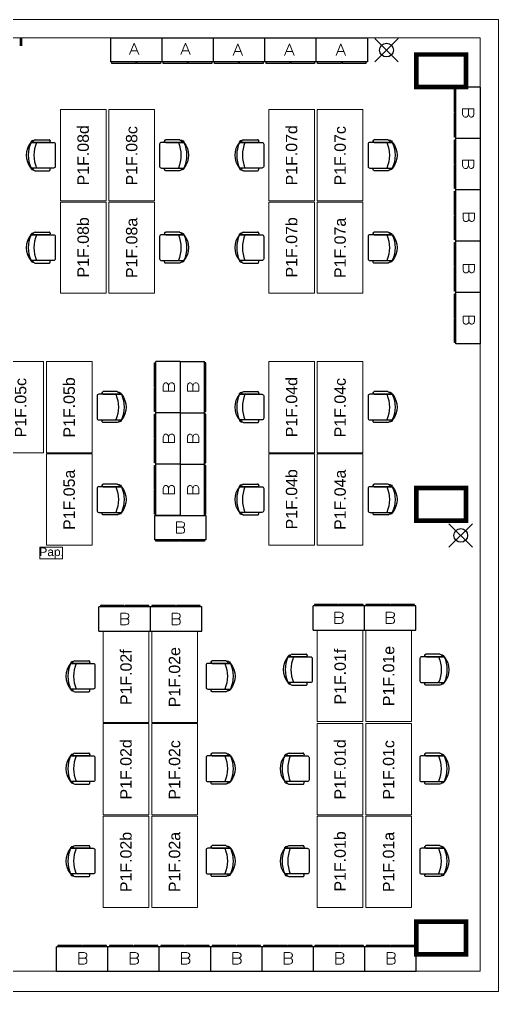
# Model space of a CAD drawing. Header units: millimetres. Extents: x 8.4 to 55.1, y 18 to 43.5.
# Drawn here: x 46.71 to 55.1, y 17.96 to 35 of the extents above; entities that cross this region are included whole.
import ezdxf

# ---------------------------------------------------------------- set-up
doc = ezdxf.new("R2010")
doc.units = ezdxf.units.MM
doc.layers.add('_ACT_Equipamiento General', color=251, linetype='Continuous', lineweight=9)
doc.layers.add('_ACT_Texto Eq', color=5, linetype='Continuous', lineweight=9)
for name, color, linetype in [('_MOBILIARIO', 253, 'Continuous'), ('_MOBILIARIO SEE MESAS', 252, 'Continuous'), ('_PINTURA', 7, 'Continuous'), ('AUX-PAREDES', 1, 'Continuous')]:
    doc.layers.add(name, color=color, linetype=linetype)
for name, color, linetype, lineweight, plot in [('Planon_Floor polylines', 5, 'Continuous', 9, False), ('Planon_Room numbers', 7, 'Continuous', 9, False), ('Planon_Space', 1, 'Continuous', 9, False)]:
    doc.layers.add(name, color=color, linetype=linetype, lineweight=lineweight, plot=plot)
doc.styles.add('ARIAL', font='arial.ttf')
doc.styles.add('BC-ARQ', font='ROMANS.SHX', dxfattribs={"width": 1.2})
doc.styles.get("Standard").update_dxf_attribs({"font": 'arial.ttf'})

# ---------------------------------------------------------------- blocks, each defined once
blk = doc.blocks.new('A-X')
for p, q in [((-0.05, 0.425), (0.85, 0.425)), ((-0.05, 0), (-0.05, 0.425)), ((-0.025, 0.45), (0.393, 0.45)), ((-0.025, 0.425), (-0.025, 0.45)), ((0.393, 0.425), (0.393, 0.45)), ((0.407, 0.425), (0.407, 0.45)), ((0.407, 0.45), (0.825, 0.45)), ((0.825, 0.45), (0.825, 0.425)), ((0.85, 0), (0.85, 0.425)), ((0.85, 0), (-0.05, 0))]:
    blk.add_line(p, q)
blk = doc.blocks.new('WILKHAHN')
for p, q in [((-0.219, 0.197, -0.022), (-0.231, 0.193, -0.022)), ((-0.219, -0.121, -0.022), (-0.219, 0.197, -0.022)), ((0.231, -0.121, -0.022), (0.231, 0.197, -0.022)), ((0.231, 0.197, -0.022), (0.242, 0.193, -0.022)), ((-0.264, 0.126, -0.022), (-0.265, 0.121, -0.022)), ((-0.265, 0.121, -0.022), (-0.265, -0.12, -0.022)), ((-0.25, 0.166, -0.022), (-0.251, 0.149, -0.022)), ((0.262, 0.166, -0.022), (0.263, 0.149, -0.022)), ((0.275, 0.126, -0.022), (0.277, 0.121, -0.022)), ((0.277, 0.121, -0.022), (0.277, -0.12, -0.022)), ((-0.245, -0.141, -0.022), (-0.239, -0.141, -0.022)), ((0.257, -0.141, -0.022), (0.251, -0.141, -0.022))]:
    blk.add_line(p, q)
at = {"elevation": -0.022}
blk.add_lwpolyline([(0.231, 0.197), (0.231, 0.158), (0.231, -0.198, -0.414214), (0.201, -0.228), (-0.189, -0.228, -0.414214), (-0.219, -0.198), (-0.219, 0.197)], format="xyb", dxfattribs=at)
for centre, radius, start, end in [((-0.22, 0.165, -0.022), 0.03, 109.8332, 176.7302), ((0.006, -0.073, -0.022), 0.352, 50.2054, 129.7946), ((0.006, -0.319, -0.022), 0.563, 66.4258, 113.5742), ((0.232, 0.165, -0.022), 0.03, 3.2698, 70.1668), ((-0.204, 0.109, -0.022), 0.0627, 104.3745, 168.3229), ((0.006, -0.44, -0.022), 0.585, 67.4327, 112.6697), ((0.215, 0.109, -0.022), 0.0627, 11.6771, 75.6255), ((-0.245, -0.121, -0.022), 0.02, 179.3836, 270), ((-0.239, -0.121, -0.022), 0.02, 270, 359.7754), ((0.251, -0.121, -0.022), 0.02, 180.2246, 270), ((0.257, -0.121, -0.022), 0.02, 270, 0.6164)]:
    blk.add_arc(centre, radius, start, end)
blk = doc.blocks.new('_EQ_Reciclaje_Papel')
blk.add_lwpolyline([(0, -0.4), (0.2, -0.4), (0.2, 0), (0, 0)], close=True)
at = {"layer": '_ACT_Texto Eq'}
blk.add_text('Pap.', height=0.15, rotation=90, dxfattribs=at).set_placement((0.155, -0.407))

msp = doc.modelspace()

# ---------------------------------------------------------------- linework, layer by layer
at = {"layer": '_MOBILIARIO'}
for p, q in [((52.931, 34.668), (53.344, 34.256)), ((53.344, 34.668), (52.931, 34.256)), ((54.232, 26.16), (54.644, 25.748)), ((54.644, 26.16), (54.232, 25.748))]:
    msp.add_line(p, q, dxfattribs=at)
for centre in [(53.138, 34.462), (54.438, 25.954)]:
    msp.add_circle(centre, 0.12, dxfattribs=at)
at = {"layer": '_PINTURA', "color": 253, "true_color": 0x9fa0a4, "const_width": 0.08}
for points in [[(53.659, 33.813), (54.531, 33.813), (54.531, 34.385), (53.659, 34.385)], [(53.659, 26.213), (54.531, 26.213), (54.531, 26.785), (53.659, 26.785)], [(53.659, 18.613), (54.531, 18.613), (54.531, 19.185), (53.659, 19.185)]]:
    msp.add_lwpolyline(points, close=True, dxfattribs=at)
at = {"layer": 'AUX-PAREDES'}
for p, q in [((46.721, 34.679), (46.721, 34.535)), ((46.746, 34.679), (46.746, 34.535))]:
    msp.add_line(p, q, dxfattribs=at)
at = {"layer": 'Planon_Floor polylines'}
msp.add_lwpolyline([(8.37, 34.999), (55.1, 34.999), (55.1, 17.959), (8.37, 17.959)], close=True, dxfattribs=at)
at = {"layer": 'Planon_Space'}
msp.add_lwpolyline([(36.601, 24.935), (36.619, 26.774), (39.142, 26.774), (39.142, 29.835), (39.167, 29.835), (39.167, 30.374), (40.375, 30.374), (40.375, 30.599), (43.917, 30.599), (43.917, 34.029), (44.245, 34.029), (44.245, 34.679), (54.78, 34.679), (54.78, 18.319), (38.911, 18.319), (38.911, 24.935)], close=True, dxfattribs=at)
at = {"layer": 'Planon_Space', "linetype": 'ByBlock'}
for points in [[(48.226, 33.419), (48.226, 31.819), (47.426, 31.819), (47.426, 33.419)], [(49.076, 31.819), (49.076, 33.419), (48.276, 33.419), (48.276, 31.819)], [(51.876, 33.419), (51.876, 31.819), (51.076, 31.819), (51.076, 33.419)], [(51.926, 33.419), (51.926, 31.819), (52.726, 31.819), (52.726, 33.419)], [(47.426, 31.799), (47.426, 30.199), (48.226, 30.199), (48.226, 31.799)], [(49.076, 30.199), (49.076, 31.799), (48.276, 31.799), (48.276, 30.199)], [(51.076, 31.799), (51.076, 30.199), (51.876, 30.199), (51.876, 31.799)], [(51.926, 31.799), (51.926, 30.199), (52.726, 30.199), (52.726, 31.799)], [(46.331, 29.004), (46.331, 27.404), (47.131, 27.404), (47.131, 29.004)], [(47.181, 29.004), (47.181, 27.404), (47.981, 27.404), (47.981, 29.004)], [(51.876, 29.004), (51.876, 27.404), (51.076, 27.404), (51.076, 29.004)], [(52.726, 27.404), (52.726, 29.004), (51.926, 29.004), (51.926, 27.404)], [(47.981, 27.384), (47.981, 25.784), (47.181, 25.784), (47.181, 27.384)], [(51.076, 27.384), (51.076, 25.784), (51.876, 25.784), (51.876, 27.384)], [(52.726, 25.784), (52.726, 27.384), (51.926, 27.384), (51.926, 25.784)], [(48.976, 24.275), (48.976, 22.675), (48.176, 22.675), (48.176, 24.275)], [(49.826, 24.275), (49.826, 22.675), (49.026, 22.675), (49.026, 24.275)], [(51.926, 24.295), (51.926, 22.695), (52.726, 22.695), (52.726, 24.295)], [(52.776, 24.295), (52.776, 22.695), (53.576, 22.695), (53.576, 24.295)], [(48.176, 22.655), (48.176, 21.055), (48.976, 21.055), (48.976, 22.655)], [(49.026, 22.655), (49.026, 21.055), (49.826, 21.055), (49.826, 22.655)], [(51.926, 22.655), (51.926, 21.055), (52.726, 21.055), (52.726, 22.655)], [(52.776, 22.655), (52.776, 21.055), (53.576, 21.055), (53.576, 22.655)], [(48.176, 21.035), (48.176, 19.435), (48.976, 19.435), (48.976, 21.035)], [(49.026, 21.035), (49.026, 19.435), (49.826, 19.435), (49.826, 21.035)], [(52.726, 21.035), (52.726, 19.435), (51.926, 19.435), (51.926, 21.035)], [(52.776, 21.035), (52.776, 19.435), (53.576, 19.435), (53.576, 21.035)]]:
    msp.add_lwpolyline(points, close=True, dxfattribs=at)

# ---------------------------------------------------------------- block references
at = {"layer": '_ACT_Equipamiento General', "rotation": 270}
msp.add_blockref('_EQ_Reciclaje_Papel', (47.465, 25.747), dxfattribs=at)
at = {"layer": '_MOBILIARIO'}
for p, rotation in [((49.153, 34.679), 180), ((50.053, 34.679), 180), ((50.953, 34.679), 180), ((51.853, 34.679), 180), ((52.753, 34.679), 180), ((54.78, 32.963), 89.99999999999999), ((54.78, 32.063), 89.99999999999999), ((54.78, 31.163), 90), ((54.78, 30.263), 90), ((54.78, 29.363), 90), ((49.526, 28.154), 90), ((49.526, 27.254), 90), ((49.526, 26.354), 90), ((49.926, 26.304), 180)]:
    msp.add_blockref('A-X', p, dxfattribs=dict(at, rotation=rotation))
at = {"layer": '_MOBILIARIO', "xscale": -1, "rotation": 270}
for p in [(49.526, 28.154), (49.526, 27.254), (49.526, 26.354)]:
    msp.add_blockref('A-X', p, dxfattribs=at)
at = {"layer": '_MOBILIARIO', "xscale": -1}
for p in [(48.952, 24.275), (49.852, 24.275), (52.702, 24.295), (53.602, 24.295), (48.209, 18.319), (49.109, 18.319), (50.009, 18.319), (50.909, 18.319), (51.809, 18.319), (52.709, 18.319), (53.609, 18.319)]:
    msp.add_blockref('A-X', p, dxfattribs=at)
at = {"layer": '_MOBILIARIO SEE MESAS', "linetype": 'ByBlock'}
for p, rotation in [((47.109, 32.613, 0.022), 90), ((50.759, 32.613, 0.022), 90), ((47.109, 30.993, 0.022), 90), ((50.759, 30.993, 0.022), 90), ((50.759, 28.198, 0.022), 90), ((50.759, 26.578, 0.022), 90), ((51.609, 23.595, 0.022), 90), ((47.803, 23.48, 0.022), 90), ((47.803, 21.86, 0.022), 90), ((51.553, 21.86, 0.022), 90.00000000000001), ((47.803, 20.24, 0.022), 90), ((51.553, 20.24, 0.022), 90.00000000000001)]:
    msp.add_blockref('WILKHAHN', p, dxfattribs=dict(at, rotation=rotation))
at = {"layer": '_MOBILIARIO SEE MESAS', "linetype": 'ByBlock', "xscale": -1, "rotation": 270}
for p in [(49.393, 32.613, 0.022), (53.043, 32.613, 0.022), (49.393, 30.993, 0.022), (53.043, 30.993, 0.022), (48.298, 28.198, 0.022), (53.043, 28.198, 0.022), (48.298, 26.578, 0.022), (53.043, 26.578, 0.022), (53.951, 23.595, 0.022), (50.206, 23.48, 0.022), (50.206, 21.86, 0.022), (53.949, 21.86, 0.022), (50.206, 20.24, 0.022), (53.949, 20.24, 0.022)]:
    msp.add_blockref('WILKHAHN', p, dxfattribs=at)

# ---------------------------------------------------------------- texts
at = {"layer": '_ACT_Texto Eq', "color": 252, "true_color": 0x939598, "style": 'BC-ARQ', "width": 1.2}
for s, p in [('A', (48.624, 34.385)), ('A', (49.524, 34.385)), ('A', (50.444, 34.369)), ('A', (51.344, 34.369)), ('A', (52.244, 34.369)), ('B', (49.417, 25.993)), ('B', (48.442, 24.39)), ('B', (49.342, 24.39)), ('B', (52.192, 24.41)), ('B', (53.092, 24.41)), ('B', (47.707, 18.442)), ('B', (48.607, 18.442)), ('B', (49.507, 18.442)), ('B', (50.407, 18.442)), ('B', (51.307, 18.442)), ('B', (52.207, 18.442)), ('B', (53.107, 18.442))]:
    msp.add_text(s, height=0.2, dxfattribs=at).set_placement(p)
for rotation, p in [(270, (54.47, 33.472)), (270, (54.47, 32.572)), (270, (54.478, 31.642)), (270, (54.478, 30.742)), (270, (54.478, 29.842)), (90, (49.426, 28.444)), (90, (49.851, 28.444)), (90, (49.426, 27.544)), (90, (49.851, 27.544)), (90, (49.426, 26.644)), (90, (49.851, 26.644))]:
    msp.add_text('B', height=0.2, rotation=rotation, dxfattribs=at).set_placement(p)
at = {"layer": 'Planon_Room numbers', "style": 'ARIAL'}
for s, p in [('P1F.08d', (47.925, 32.09)), ('P1F.08c', (48.775, 32.089)), ('P1F.07d', (51.575, 32.09)), ('P1F.07c', (52.425, 32.089)), ('P1F.08b', (47.925, 30.476)), ('P1F.08a', (48.775, 30.466)), ('P1F.07b', (51.575, 30.476)), ('P1F.07a', (52.425, 30.466)), ('P1F.05c', (46.83, 27.674)), ('P1F.05b', (47.68, 27.67)), ('P1F.04d', (51.575, 27.675)), ('P1F.04c', (52.425, 27.674)), ('P1F.05a', (47.68, 26.051)), ('P1F.04b', (51.575, 26.06)), ('P1F.04a', (52.425, 26.051)), ('P1F.02f', (48.676, 22.98)), ('P1F.02e', (49.525, 22.942)), ('P1F.01f', (52.426, 22.99)), ('P1F.01e', (53.275, 22.962)), ('P1F.02d', (48.675, 21.326)), ('P1F.02c', (49.525, 21.325)), ('P1F.01d', (52.425, 21.326)), ('P1F.01c', (53.275, 21.325)), ('P1F.02b', (48.675, 19.702)), ('P1F.02a', (49.525, 19.702)), ('P1F.01b', (52.425, 19.712)), ('P1F.01a', (53.275, 19.702))]:
    msp.add_text(s, height=0.2, rotation=90, dxfattribs=at).set_placement(p)

doc.saveas('drawing.dxf')
